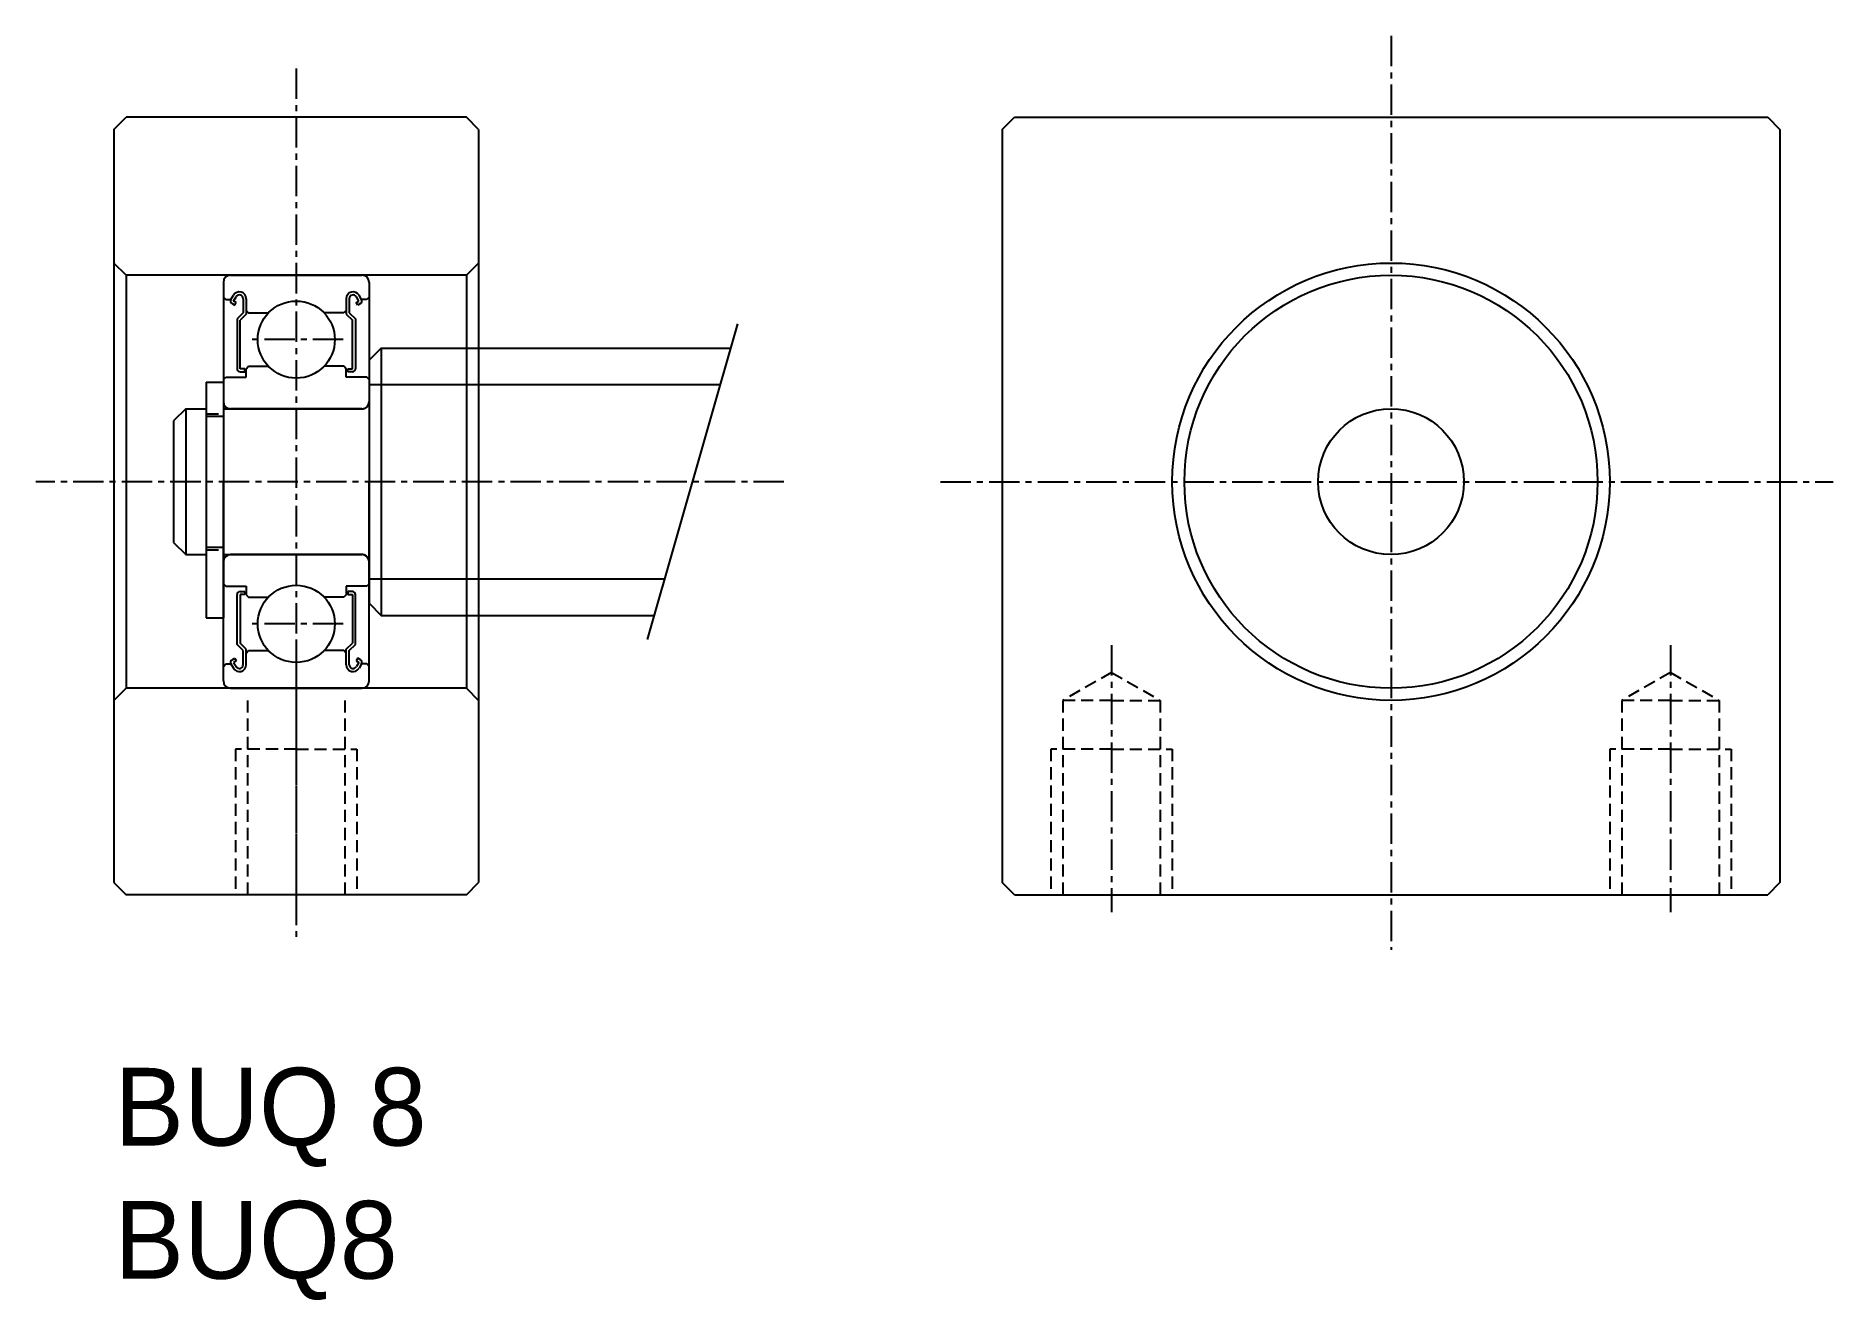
# Model space of a CAD drawing. Extents: x -307.8 to -233.8, y 222.3 to 274.4.
import ezdxf

# ---------------------------------------------------------------- set-up
doc = ezdxf.new("R2010")
doc.units = 0
for name, pattern in [('CENTER', [2, 1.25, -0.25, 0.25, -0.25]), ('DASHED', [0.75, 0.5, -0.25]), ('PHANTOM', [63.5, 31.75, -6.35, 6.35, -6.35, 6.35, -6.35])]:
    doc.linetypes.add(name, pattern=pattern)
doc.layers.get('0').update_dxf_attribs({"linetype": 'CONTINUOUS'})
doc.layers.add('CENTER', color=1, linetype='CENTER')
doc.styles.add('MSゴシック', font='txt')

# ---------------------------------------------------------------- blocks, each defined once
blk = doc.blocks.new('*U2')
at = {"color": 7, "linetype": 'CONTINUOUS', "style": 'MSゴシック'}
blk.add_text('BUQ 8', height=3.2, dxfattribs=at).set_placement((-304.52, 228.701))
blk = doc.blocks.new('*U3')
at = {"color": 7, "linetype": 'CONTINUOUS', "style": 'MSゴシック'}
blk.add_text('BUQ8', height=3.2, dxfattribs=at).set_placement((-304.52, 223.223))

msp = doc.modelspace()

# ---------------------------------------------------------------- linework, layer by layer
at = {"color": 7, "linetype": 'CONTINUOUS'}
for p, q in [((-304.542, 270.522), (-304.042, 271.022)), ((-290.042, 271.022), (-304.042, 271.022)), ((-289.542, 270.522), (-290.042, 271.022)), ((-267.992, 270.522), (-267.492, 271.022)), ((-267.492, 271.022), (-236.492, 271.022)), ((-236.492, 271.022), (-235.992, 270.522)), ((-304.542, 270.522), (-304.542, 239.522)), ((-289.542, 270.522), (-289.542, 239.522)), ((-267.992, 270.522), (-267.992, 239.522)), ((-235.992, 270.522), (-235.992, 239.522)), ((-304.042, 264.522), (-304.542, 265.022)), ((-290.042, 264.522), (-289.542, 265.022)), ((-290.042, 264.522), (-304.042, 264.522)), ((-304.042, 264.522), (-304.042, 247.522)), ((-290.042, 264.522), (-290.042, 247.522)), ((-300.742, 260.122), (-300.742, 250.422)), ((-300.742, 260.122), (-300.042, 260.122)), ((-300.042, 260.122), (-300.042, 250.422)), ((-300.742, 250.422), (-300.042, 250.422)), ((-304.042, 247.522), (-304.542, 247.022)), ((-290.042, 247.522), (-304.042, 247.522)), ((-290.042, 247.522), (-289.542, 247.022)), ((-304.542, 239.522), (-304.042, 239.022)), ((-290.042, 239.022), (-304.042, 239.022)), ((-290.042, 239.022), (-289.542, 239.522)), ((-267.492, 239.022), (-267.992, 239.522)), ((-267.492, 239.022), (-236.492, 239.022)), ((-235.992, 239.522), (-236.492, 239.022))]:
    msp.add_line(p, q, dxfattribs=at)
for p, q in [((-300.042, 264.222), (-300.042, 256.022)), ((-299.742, 264.522), (-294.342, 264.522)), ((-294.042, 264.222), (-294.042, 256.022)), ((-300.042, 263.622), (-299.942, 263.522)), ((-299.942, 263.522), (-299.728, 263.522)), ((-299.728, 263.522), (-299.626, 263.695)), ((-299.682, 263.351), (-299.574, 263.288)), ((-299.62, 263.459), (-299.517, 263.633)), ((-299.511, 263.397), (-299.62, 263.459)), ((-299.574, 263.288), (-299.511, 263.397)), ((-299.226, 263.555), (-299.226, 262.972)), ((-299.101, 263.555), (-299.101, 262.92)), ((-294.984, 263.555), (-294.984, 262.92)), ((-294.858, 263.555), (-294.858, 262.972)), ((-294.574, 263.397), (-294.465, 263.459)), ((-294.511, 263.288), (-294.574, 263.397)), ((-294.465, 263.459), (-294.567, 263.633)), ((-294.402, 263.351), (-294.511, 263.288)), ((-294.356, 263.522), (-294.459, 263.695)), ((-294.142, 263.522), (-294.356, 263.522)), ((-294.042, 263.622), (-294.142, 263.522)), ((-299.226, 262.972), (-299.477, 262.721)), ((-299.477, 262.721), (-299.477, 260.668)), ((-299.101, 262.92), (-299.352, 262.669)), ((-299.352, 260.668), (-299.352, 262.669)), ((-299.101, 263.072), (-299.001, 262.972)), ((-299.001, 262.972), (-298.187, 262.972)), ((-295.084, 262.972), (-295.898, 262.972)), ((-294.984, 263.072), (-295.084, 262.972)), ((-294.984, 262.92), (-294.733, 262.669)), ((-294.858, 262.972), (-294.607, 262.721)), ((-294.733, 260.668), (-294.733, 262.669)), ((-294.607, 262.721), (-294.607, 260.668)), ((-300.042, 260.222), (-299.942, 260.322)), ((-299.942, 260.322), (-299.101, 260.322)), ((-299.163, 260.668), (-299.352, 260.668)), ((-299.352, 260.542), (-299.163, 260.542)), ((-299.163, 260.542), (-299.163, 260.668)), ((-299.101, 260.672), (-299.001, 260.772)), ((-299.101, 260.322), (-299.101, 260.672)), ((-299.001, 260.772), (-298.187, 260.772)), ((-295.084, 260.772), (-295.898, 260.772)), ((-294.984, 260.672), (-295.084, 260.772)), ((-294.984, 260.322), (-294.984, 260.672)), ((-294.142, 260.322), (-294.984, 260.322)), ((-294.921, 260.542), (-294.921, 260.668)), ((-294.921, 260.668), (-294.733, 260.668)), ((-294.733, 260.542), (-294.921, 260.542)), ((-294.042, 260.222), (-294.142, 260.322)), ((-294.342, 259.022), (-299.742, 259.022)), ((-297.042, 259.022), (-297.042, 259.022)), ((-295.692, 259.022), (-295.692, 259.022)), ((-300.042, 247.822), (-300.042, 256.022)), ((-294.042, 247.822), (-294.042, 256.022)), ((-294.342, 253.022), (-299.742, 253.022)), ((-300.042, 251.822), (-299.942, 251.722)), ((-299.942, 251.722), (-299.101, 251.722)), ((-299.352, 251.502), (-299.163, 251.502)), ((-299.163, 251.502), (-299.163, 251.377)), ((-299.101, 251.722), (-299.101, 251.372)), ((-294.142, 251.722), (-294.984, 251.722)), ((-294.984, 251.722), (-294.984, 251.372)), ((-294.921, 251.502), (-294.921, 251.377)), ((-294.733, 251.502), (-294.921, 251.502)), ((-294.042, 251.822), (-294.142, 251.722)), ((-299.477, 249.323), (-299.477, 251.377)), ((-299.352, 251.377), (-299.352, 249.375)), ((-299.163, 251.377), (-299.352, 251.377)), ((-299.101, 251.372), (-299.001, 251.272)), ((-299.001, 251.272), (-298.187, 251.272)), ((-295.084, 251.272), (-295.898, 251.272)), ((-294.984, 251.372), (-295.084, 251.272)), ((-294.921, 251.377), (-294.733, 251.377)), ((-294.733, 251.377), (-294.733, 249.375)), ((-294.607, 249.323), (-294.607, 251.377)), ((-299.226, 249.072), (-299.477, 249.323)), ((-299.101, 249.124), (-299.352, 249.375)), ((-294.984, 249.124), (-294.733, 249.375)), ((-294.858, 249.072), (-294.607, 249.323)), ((-300.042, 248.422), (-299.942, 248.522)), ((-299.942, 248.522), (-299.728, 248.522)), ((-299.728, 248.522), (-299.626, 248.349)), ((-299.682, 248.694), (-299.574, 248.756)), ((-299.511, 248.648), (-299.62, 248.585)), ((-299.62, 248.585), (-299.517, 248.412)), ((-299.574, 248.756), (-299.511, 248.648)), ((-299.226, 248.49), (-299.226, 249.072)), ((-299.101, 248.49), (-299.101, 249.124)), ((-299.101, 248.972), (-299.001, 249.072)), ((-299.001, 249.072), (-298.187, 249.072)), ((-295.084, 249.072), (-295.898, 249.072)), ((-294.984, 248.972), (-295.084, 249.072)), ((-294.984, 248.49), (-294.984, 249.124)), ((-294.858, 248.49), (-294.858, 249.072)), ((-294.511, 248.756), (-294.574, 248.648)), ((-294.574, 248.648), (-294.465, 248.585)), ((-294.465, 248.585), (-294.567, 248.412)), ((-294.402, 248.694), (-294.511, 248.756)), ((-294.356, 248.522), (-294.459, 248.349)), ((-294.142, 248.522), (-294.356, 248.522)), ((-294.042, 248.422), (-294.142, 248.522)), ((-299.742, 247.522), (-294.342, 247.522))]:
    msp.add_line(p, q)
at = {"color": 3, "linetype": 'CONTINUOUS'}
msp.add_line((-282.587, 249.522), (-278.871, 262.522), dxfattribs=at)
at = {"color": 3, "linetype": 'PHANTOM'}
for p, q in [((-293.542, 261.522), (-294.042, 261.022)), ((-293.542, 261.522), (-294.042, 261.022)), ((-293.542, 261.522), (-279.157, 261.522)), ((-293.542, 261.522), (-293.542, 250.522)), ((-294.042, 261.022), (-294.042, 251.022)), ((-294.042, 260.022), (-279.585, 260.022)), ((-280.743, 260.022), (-280.743, 260.022)), ((-280.743, 260.022), (-280.743, 260.022)), ((-301.592, 259.022), (-302.092, 258.522)), ((-301.592, 259.022), (-301.592, 253.022)), ((-301.592, 259.022), (-300.742, 259.022)), ((-301.592, 259.022), (-300.742, 259.022)), ((-300.742, 259.022), (-300.742, 253.022)), ((-300.742, 259.022), (-300.742, 253.022)), ((-300.042, 259.022), (-300.042, 253.022)), ((-300.042, 259.022), (-294.342, 259.022)), ((-300.042, 259.022), (-300.042, 253.022)), ((-302.092, 258.522), (-302.092, 253.522)), ((-300.742, 258.722), (-300.042, 258.722)), ((-302.092, 253.522), (-301.592, 253.022)), ((-301.592, 253.022), (-300.742, 253.022)), ((-301.592, 253.022), (-300.742, 253.022)), ((-300.742, 253.322), (-300.042, 253.322)), ((-300.042, 253.022), (-294.342, 253.022)), ((-294.042, 252.022), (-281.872, 252.022)), ((-294.042, 252.022), (-281.872, 252.022)), ((-294.042, 251.022), (-293.542, 250.522)), ((-294.042, 251.022), (-293.542, 250.522)), ((-293.542, 250.522), (-282.301, 250.522))]:
    msp.add_line(p, q, dxfattribs=at)
at = {"color": 3, "linetype": 'DASHED'}
for p, q in [((-300.742, 258.822), (-300.042, 258.822)), ((-300.742, 253.222), (-300.042, 253.222)), ((-263.492, 248.177), (-265.492, 247.022)), ((-263.492, 248.177), (-261.492, 247.022)), ((-240.492, 248.177), (-242.492, 247.022)), ((-240.492, 248.177), (-238.492, 247.022)), ((-299.042, 247.022), (-299.042, 239.022)), ((-295.042, 247.022), (-295.042, 239.022)), ((-265.492, 247.022), (-265.492, 239.022)), ((-263.492, 247.022), (-265.492, 247.022)), ((-263.492, 247.022), (-261.492, 247.022)), ((-261.492, 247.022), (-261.492, 239.022)), ((-242.492, 247.022), (-242.492, 239.022)), ((-240.492, 247.022), (-242.492, 247.022)), ((-240.492, 247.022), (-238.492, 247.022)), ((-238.492, 247.022), (-238.492, 239.022)), ((-297.042, 245.022), (-299.542, 245.022)), ((-299.542, 245.022), (-299.542, 239.022)), ((-297.042, 245.022), (-294.542, 245.022)), ((-294.542, 245.022), (-294.542, 239.022)), ((-263.492, 245.022), (-265.992, 245.022)), ((-265.992, 245.022), (-265.992, 239.022)), ((-263.492, 245.022), (-260.992, 245.022)), ((-260.992, 245.022), (-260.992, 239.022)), ((-240.492, 245.022), (-242.992, 245.022)), ((-242.992, 245.022), (-242.992, 239.022)), ((-240.492, 245.022), (-237.992, 245.022)), ((-237.992, 245.022), (-237.992, 239.022))]:
    msp.add_line(p, q, dxfattribs=at)
at = {"color": 7, "linetype": 'CONTINUOUS'}
for radius in [9, 8.5, 3]:
    msp.add_circle((-251.992, 256.022), radius, dxfattribs=at)
for centre in [(-297.042, 261.872), (-297.042, 250.172)]:
    msp.add_circle(centre, 1.587)
for centre, radius, start, end in [((-299.742, 264.222), 0.3, 90, 180), ((-294.342, 264.222), 0.3, 0, 90), ((-299.62, 263.459), 0.126, 149.99264, 240.00259), ((-299.382, 263.555), 0.282, 0, 150.00169), ((-299.382, 263.555), 0.156, 0, 150.00191), ((-294.702, 263.555), 0.282, 29.99831, 180), ((-294.702, 263.555), 0.156, 29.99809, 180), ((-294.465, 263.459), 0.126, 299.99741, 30.00736), ((-299.352, 260.668), 0.126, 180.00005, 270.00003), ((-294.733, 260.668), 0.126, 269.99997, 359.99995), ((-299.742, 259.322), 0.3, 180, 270), ((-294.342, 259.322), 0.3, 270, 0), ((-299.742, 252.722), 0.3, 90, 180), ((-294.342, 252.722), 0.3, 0, 90), ((-299.352, 251.377), 0.126, 89.99997, 179.99995), ((-294.733, 251.377), 0.126, 0.00005, 90.00003), ((-299.62, 248.585), 0.126, 119.99741, 210.00736), ((-299.382, 248.49), 0.282, 209.99831, 0), ((-299.382, 248.49), 0.156, 209.99809, 0), ((-294.702, 248.49), 0.282, 180, 330.00169), ((-294.702, 248.49), 0.156, 180, 330.00191), ((-294.465, 248.585), 0.126, 329.99264, 60.00259), ((-299.742, 247.822), 0.3, 180, 270), ((-294.342, 247.822), 0.3, 270, 0)]:
    msp.add_arc(centre, radius, start, end)
at = {"color": 3, "linetype": 'PHANTOM'}
for centre, start, end in [((-294.342, 259.322), 270, 0), ((-294.342, 259.322), 270, 0), ((-294.342, 252.722), 0, 90), ((-294.342, 252.722), 0, 90)]:
    msp.add_arc(centre, 0.3, start, end, dxfattribs=at)
at = {"layer": 'CENTER', "color": 1, "linetype": 'CENTER'}
for p, q in [((-251.992, 274.367), (-251.992, 236.76)), ((-297.042, 273.023), (-297.042, 237.292)), ((-295.105, 261.872), (-299.037, 261.872)), ((-276.974, 256.022), (-307.754, 256.022)), ((-270.532, 256.022), (-233.802, 256.022)), ((-295.105, 250.172), (-299.037, 250.172)), ((-297.042, 249.293), (-297.042, 238.307)), ((-263.492, 249.293), (-263.492, 238.307)), ((-240.492, 249.293), (-240.492, 238.307))]:
    msp.add_line(p, q, dxfattribs=at)

# ---------------------------------------------------------------- block references
at = {"color": 7, "linetype": 'CONTINUOUS'}
for name in ['*U2', '*U3']:
    msp.add_blockref(name, (0, 0), dxfattribs=at)

doc.saveas('drawing.dxf')
